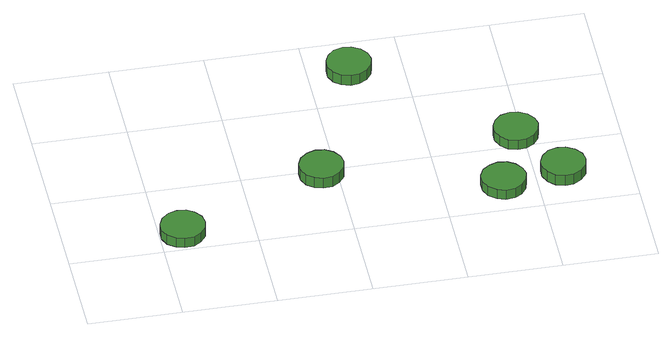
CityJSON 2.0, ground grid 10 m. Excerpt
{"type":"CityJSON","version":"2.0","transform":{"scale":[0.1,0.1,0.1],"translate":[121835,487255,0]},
"CityObjects":{
"tree1":{"type":"SolitaryVegetationObject","attributes":{"function":"something"},"geometry":[{"type":"MultiSurface","lod":"1","boundaries":[[[0,1,2,3,4,5,6,7,8,9,10,11,12,13,14]],[[15,16,17,18,19,20,21,22,23,24,25,26,27,28,29]],[[0,29,28,1]],[[1,28,27,2]],[[2,27,26,3]],[[3,26,25,4]],[[4,25,24,5]],[[5,24,23,6]],[[6,23,22,7]],[[7,22,21,8]],[[8,21,20,9]],[[9,20,19,10]],[[10,19,18,11]],[[11,18,17,12]],[[12,17,16,13]],[[13,16,15,14]],[[14,15,29,0]]]}]},
"tree2":{"type":"SolitaryVegetationObject","attributes":{"function":"something"},"geometry":[{"type":"MultiSurface","lod":"1","boundaries":[[[30,31,32,33,34,35,36,37,38,39,40,41,42,43,44]],[[45,46,47,48,49,50,51,52,53,54,55,56,57,58,59]],[[30,59,58,31]],[[31,58,57,32]],[[32,57,56,33]],[[33,56,55,34]],[[34,55,54,35]],[[35,54,53,36]],[[36,53,52,37]],[[37,52,51,38]],[[38,51,50,39]],[[39,50,49,40]],[[40,49,48,41]],[[41,48,47,42]],[[42,47,46,43]],[[43,46,45,44]],[[44,45,59,30]]]}]},
"tree3":{"type":"SolitaryVegetationObject","attributes":{"function":"something"},"geometry":[{"type":"MultiSurface","lod":"1","boundaries":[[[60,61,62,63,64,65,66,67,68,69,70,71,72,73,74]],[[75,76,77,78,79,80,81,82,83,84,85,86,87,88,89]],[[60,89,88,61]],[[61,88,87,62]],[[62,87,86,63]],[[63,86,85,64]],[[64,85,84,65]],[[65,84,83,66]],[[66,83,82,67]],[[67,82,81,68]],[[68,81,80,69]],[[69,80,79,70]],[[70,79,78,71]],[[71,78,77,72]],[[72,77,76,73]],[[73,76,75,74]],[[74,75,89,60]]]}]},
"tree4":{"type":"SolitaryVegetationObject","attributes":{"function":"something"},"geometry":[{"type":"MultiSurface","lod":"1","boundaries":[[[90,91,92,93,94,95,96,97,98,99,100,101,102,103,104]],[[105,106,107,108,109,110,111,112,113,114,115,116,117,118,119]],[[90,119,118,91]],[[91,118,117,92]],[[92,117,116,93]],[[93,116,115,94]],[[94,115,114,95]],[[95,114,113,96]],[[96,113,112,97]],[[97,112,111,98]],[[98,111,110,99]],[[99,110,109,100]],[[100,109,108,101]],[[101,108,107,102]],[[102,107,106,103]],[[103,106,105,104]],[[104,105,119,90]]]}]},
"tree5":{"type":"SolitaryVegetationObject","attributes":{"function":"something"},"geometry":[{"type":"MultiSurface","lod":"1","boundaries":[[[120,121,122,123,124,125,126,127,128,129,130,131,132,133,134]],[[135,136,137,138,139,140,141,142,143,144,145,146,147,148,149]],[[120,149,148,121]],[[121,148,147,122]],[[122,147,146,123]],[[123,146,145,124]],[[124,145,144,125]],[[125,144,143,126]],[[126,143,142,127]],[[127,142,141,128]],[[128,141,140,129]],[[129,140,139,130]],[[130,139,138,131]],[[131,138,137,132]],[[132,137,136,133]],[[133,136,135,134]],[[134,135,149,120]]]}]},
"tree6":{"type":"SolitaryVegetationObject","attributes":{"function":"something"},"geometry":[{"type":"MultiSurface","lod":"1","boundaries":[[[150,151,152,153,154,155,156,157,158,159,160,161,162,163,164]],[[165,166,167,168,169,170,171,172,173,174,175,176,177,178,179]],[[150,179,178,151]],[[151,178,177,152]],[[152,177,176,153]],[[153,176,175,154]],[[154,175,174,155]],[[155,174,173,156]],[[156,173,172,157]],[[157,172,171,158]],[[158,171,170,159]],[[159,170,169,160]],[[160,169,168,161]],[[161,168,167,162]],[[162,167,166,163]],[[163,166,165,164]],[[164,165,179,150]]]}]}
},
"vertices":[
[48,25,19],[46,35,19],[40,43,19],[32,48,19],[22,49,19],[13,46,19],[5,39,19],[1,30,19],[1,20,19],[5,11,19],[13,5,19],[22,2,19],[32,3,19],[40,8,19],[46,16,19],[46,16,7],[40,8,7],[32,3,7],[22,2,7],[13,5,7],[5,11,7],[1,20,7],[1,30,7],[5,39,7],[13,46,7],[22,49,7],[32,48,7],[40,43,7],[46,35,7],[48,25,7],
[207,93,20],[205,103,20],[199,111,20],[191,116,20],[181,117,20],[172,114,20],[164,107,20],[160,98,20],[160,88,20],[164,79,20],[172,73,20],[181,70,20],[191,71,20],[199,76,20],[205,84,20],[205,84,7],[199,76,7],[191,71,7],[181,70,7],[172,73,7],[164,79,7],[160,88,7],[160,98,7],[164,107,7],[172,114,7],[181,117,7],[191,116,7],[199,111,7],[205,103,7],[207,93,7],
[267,254,19],[265,264,19],[259,272,19],[250,277,19],[241,278,19],[231,275,19],[224,268,19],[220,259,19],[220,249,19],[224,240,19],[231,234,19],[241,231,19],[250,232,19],[259,237,19],[265,245,19],[265,245,6],[259,237,6],[250,232,6],[241,231,6],[231,234,6],[224,240,6],[220,249,6],[220,259,6],[224,268,6],[231,275,6],[241,278,6],[250,277,6],[259,272,6],[265,264,6],[267,254,6],
[388,40,19],[386,49,19],[380,57,19],[372,62,19],[362,63,19],[353,60,19],[345,54,19],[341,45,19],[341,35,19],[345,26,19],[353,19,19],[362,16,19],[372,17,19],[380,22,19],[386,30,19],[386,30,7],[380,22,7],[372,17,7],[362,16,7],[353,19,7],[345,26,7],[341,35,7],[341,45,7],[345,54,7],[353,60,7],[362,63,7],[372,62,7],[380,57,7],[386,49,7],[388,40,7],
[416,119,18],[414,128,18],[408,136,18],[399,141,18],[390,142,18],[380,139,18],[373,132,18],[369,123,18],[369,114,18],[373,105,18],[380,98,18],[390,95,18],[399,96,18],[408,101,18],[414,109,18],[414,109,6],[408,101,6],[399,96,6],[390,95,6],[380,98,6],[373,105,6],[369,114,6],[369,123,6],[373,132,6],[380,139,6],[390,142,6],[399,141,6],[408,136,6],[414,128,6],[416,119,6],
[453,51,19],[451,61,19],[445,69,19],[436,74,19],[427,75,19],[417,72,19],[410,65,19],[406,56,19],[406,47,19],[410,38,19],[417,31,19],[427,28,19],[436,29,19],[445,34,19],[451,42,19],[451,42,6],[445,34,6],[436,29,6],[427,28,6],[417,31,6],[410,38,6],[406,47,6],[406,56,6],[410,65,6],[417,72,6],[427,75,6],[436,74,6],[445,69,6],[451,61,6],[453,51,6]
]}
